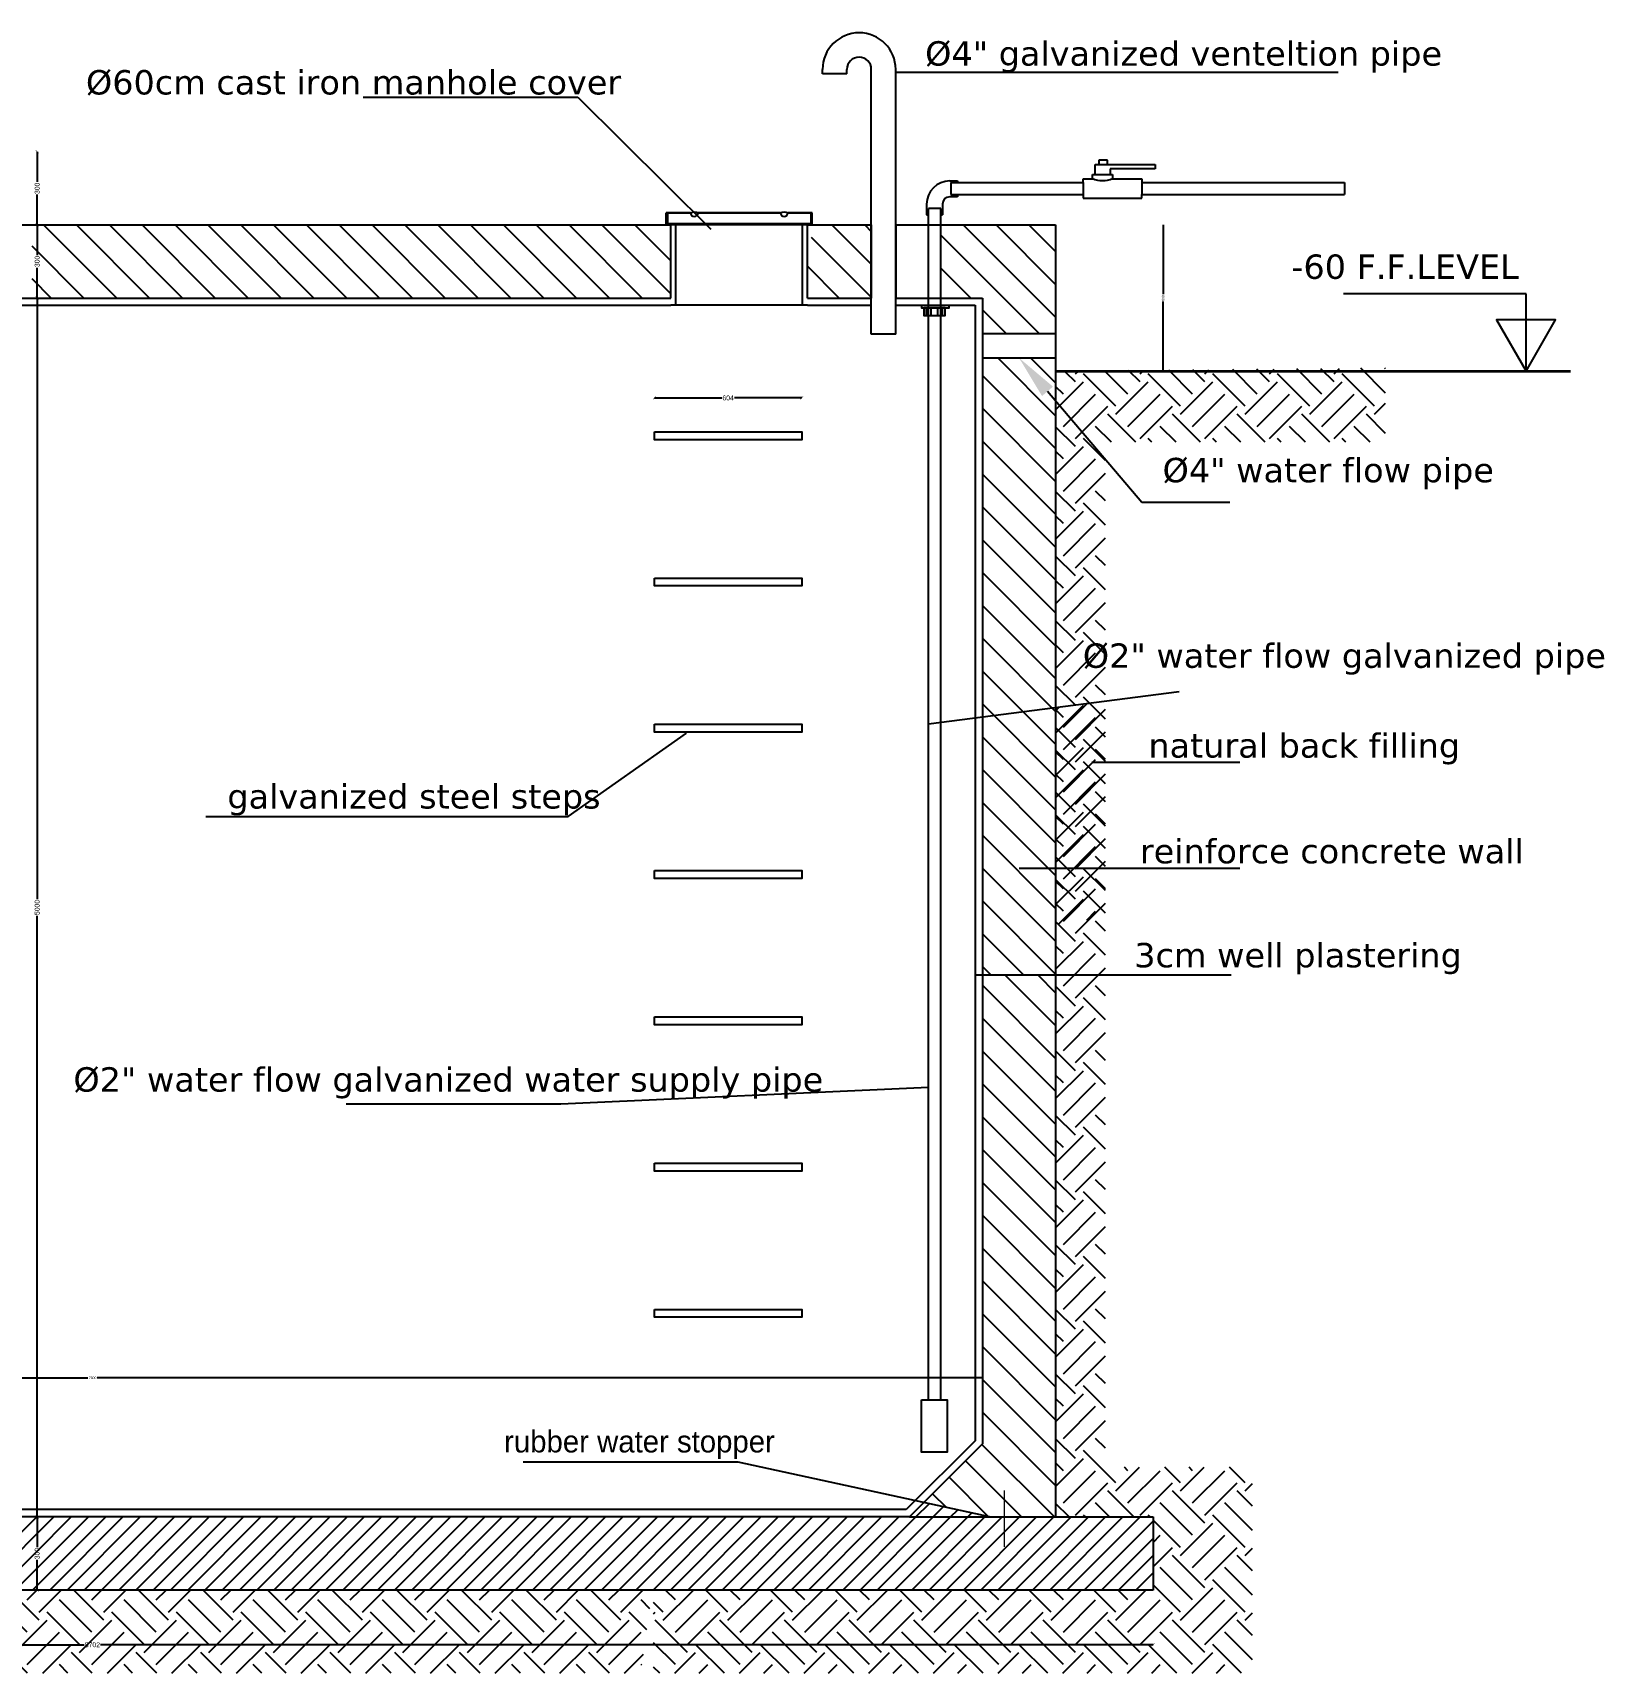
# Model space of a CAD drawing. Header units: millimetres. Extents: x 2969 to 3572, y -1471 to -565.
# Drawn here: x 3507.6 to 3572, y -1470.4 to -1403.1 of the extents above; entities that cross this region are included whole.
import ezdxf
from ezdxf import colors
from ezdxf.entities.mleader import LeaderData, LeaderLine
from ezdxf.enums import TextEntityAlignment as Align
from ezdxf.math import Vec2, Vec3

# ---------------------------------------------------------------- set-up
doc = ezdxf.new("R2010")
doc.units = ezdxf.units.MM
doc.linetypes.add('Hidden', pattern=[71.4375, 47.625, -23.8125])
for name, color, linetype in [('05', 1, 'Continuous'), ('DIM', 4, 'Continuous'), ('H', 8, 'Continuous'), ('HATCH', 8, 'Continuous'), ('SW', 8, 'Continuous'), ('TXT', 7, 'Continuous')]:
    doc.layers.add(name, color=color, linetype=linetype)
doc.layers.add('A-DETL-MLIN', color=7, linetype='Continuous', lineweight=35)
doc.layers.add('WALL', color=7, linetype='Continuous', lineweight=35)
doc.styles.add('ROMANS', font='stylu.ttf')
doc.styles.add('style1-bil', font='arial.ttf')
doc.styles.add('VERDANA', font='verdana.ttf')
doc.dimstyles.new('PLAN DIN', dxfattribs={"dimtxt": 0.1, "dimasz": 0.04, "dimexe": 0.18, "dimexo": 0.0625, "dimgap": 0.04, "dimtad": 0, "dimdec": 0, "dimlfac": 100, "dimzin": 0, "dimdsep": 46, "dimtxsty": 'style1-bil', "dimblk": 'ARCHTICK', "dimcen": 0.09, "dimse1": 1, "dimse2": 1, "dimclrd": 160, "dimclrt": 7, "dimadec": 0, "dimazin": 0, "dimtfac": 1, "dimtdec": 0, "dimtofl": 0, "dimtmove": 2, "dimatfit": 3, "dimfxl": 0.18, "dimtolj": 1, "dimtzin": 0, "dimlwd": 25, "dimarcsym": 0})
doc.dimstyles.new('standard-01', dxfattribs={"dimtxt": 0.2, "dimasz": 0.12, "dimexe": 0.18, "dimexo": 0.0625, "dimgap": 0.04, "dimtad": 0, "dimzin": 0, "dimdsep": 46, "dimtxsty": 'style1-bil', "dimblk": 'ARCHTICK', "dimcen": 0.09, "dimse1": 1, "dimse2": 1, "dimclrd": 160, "dimclrt": 7, "dimadec": 0, "dimazin": 0, "dimtfac": 1, "dimtofl": 0, "dimtmove": 2, "dimatfit": 3, "dimfxl": 1, "dimtolj": 1, "dimtzin": 0, "dimlwd": 25, "dimarcsym": 2})
pattern_1 = [(135, (7179.8227, -2003.4866), (0.6735192, 0.6735192), [])]
pattern_2 = [(45, (6442.47755, -2007.52457), (-0.35355339, 0.35355339), [])]

# ---------------------------------------------------------------- blocks, each defined once
blk = doc.blocks.new('_ARCHTICK')
at = {"color": 0, "linetype": 'ByBlock', "const_width": 0.15}
blk.add_lwpolyline([(-0.5, -0.5), (0.5, 0.5)], dxfattribs=at)
blk = doc.blocks.new('*D20')
at = {"layer": 'Defpoints', "color": 0, "transparency": 16777216}
for p in [(3507.714, -1411.01), (3507.751, -1414.01), (3507.768, -1414.01)]:
    blk.add_point(p, dxfattribs=at)
at = {"layer": 'DIM', "color": 160, "lineweight": 25, "transparency": 16777216}
for p, q in [((3507.751, -1411.01), (3507.751, -1412.249)), ((3507.751, -1414.01), (3507.751, -1412.77))]:
    blk.add_line(p, q, dxfattribs=at)
at = {"layer": 'DIM', "color": 160, "lineweight": 25, "transparency": 16777216, "xscale": 0.12, "yscale": 0.12, "zscale": 0.12}
for p, rotation in [((3507.751, -1411.01), 90), ((3507.751, -1414.01), 270)]:
    blk.add_blockref('_ARCHTICK', p, dxfattribs=dict(at, rotation=rotation))
at = {"layer": 'DIM', "color": 7, "transparency": 16777216, "insert": (3507.751, -1412.51), "char_height": 0.2, "attachment_point": 5, "rotation": 90, "style": 'style1-bil'}
blk.add_mtext('\\A1;300', dxfattribs=at)
blk = doc.blocks.new('*D21')
at = {"layer": 'Defpoints', "color": 0, "transparency": 16777216}
for p in [(3507.768, -1414.01), (3507.751, -1464.01), (3515.317, -1464.01)]:
    blk.add_point(p, dxfattribs=at)
at = {"layer": 'DIM', "color": 160, "lineweight": 25, "transparency": 16777216}
for p, q in [((3507.751, -1414.01), (3507.751, -1438.671)), ((3507.751, -1464.01), (3507.751, -1439.348))]:
    blk.add_line(p, q, dxfattribs=at)
at = {"layer": 'DIM', "color": 160, "lineweight": 25, "transparency": 16777216, "xscale": 0.12, "yscale": 0.12, "zscale": 0.12}
for p, rotation in [((3507.751, -1414.01), 90), ((3507.751, -1464.01), 270)]:
    blk.add_blockref('_ARCHTICK', p, dxfattribs=dict(at, rotation=rotation))
at = {"layer": 'DIM', "color": 7, "transparency": 16777216, "insert": (3507.751, -1439.01), "char_height": 0.2, "attachment_point": 5, "rotation": 90, "style": 'style1-bil'}
blk.add_mtext('\\A1;5000', dxfattribs=at)
blk = doc.blocks.new('*D59')
at = {"layer": 'Defpoints', "color": 0, "transparency": 16777216}
for p in [(3515.317, -1464.01), (3507.751, -1467.01), (3509.392, -1467.01)]:
    blk.add_point(p, dxfattribs=at)
at = {"layer": 'DIM', "color": 160, "lineweight": 25, "transparency": 16777216}
for p, q in [((3507.751, -1464.01), (3507.751, -1465.249)), ((3507.751, -1467.01), (3507.751, -1465.77))]:
    blk.add_line(p, q, dxfattribs=at)
at = {"layer": 'DIM', "color": 160, "lineweight": 25, "transparency": 16777216, "xscale": 0.12, "yscale": 0.12, "zscale": 0.12}
for p, rotation in [((3507.751, -1464.01), 90), ((3507.751, -1467.01), 270)]:
    blk.add_blockref('_ARCHTICK', p, dxfattribs=dict(at, rotation=rotation))
at = {"layer": 'DIM', "color": 7, "transparency": 16777216, "insert": (3507.751, -1465.51), "char_height": 0.2, "attachment_point": 5, "rotation": 90, "style": 'style1-bil'}
blk.add_mtext('\\A1;300', dxfattribs=at)
blk = doc.blocks.new('*D22')
at = {"layer": 'Defpoints', "color": 0, "transparency": 16777216}
for p in [(3466.51, -1467.01), (3553.525, -1467.01), (3466.51, -1469.253)]:
    blk.add_point(p, dxfattribs=at)
at = {"layer": 'DIM', "color": 160, "lineweight": 25, "transparency": 16777216}
for p, q in [((3466.51, -1469.253), (3509.679, -1469.253)), ((3553.525, -1469.253), (3510.355, -1469.253))]:
    blk.add_line(p, q, dxfattribs=at)
at = {"layer": 'DIM', "color": 160, "lineweight": 25, "transparency": 16777216, "xscale": 0.12, "yscale": 0.12, "zscale": 0.12, "rotation": 180}
blk.add_blockref('_ARCHTICK', (3466.51, -1469.253), dxfattribs=at)
at = {"layer": 'DIM', "color": 160, "lineweight": 25, "transparency": 16777216, "xscale": 0.12, "yscale": 0.12, "zscale": 0.12}
blk.add_blockref('_ARCHTICK', (3553.525, -1469.253), dxfattribs=at)
at = {"layer": 'DIM', "color": 7, "transparency": 16777216, "insert": (3510.017, -1469.253), "char_height": 0.2, "attachment_point": 5, "style": 'style1-bil'}
blk.add_mtext('\\A1;8702', dxfattribs=at)
blk = doc.blocks.new('*D23')
at = {"layer": 'Defpoints', "color": 0, "transparency": 16777216}
for p in [(3533.074, -1418.109), (3533.074, -1419.496), (3539.109, -1419.496)]:
    blk.add_point(p, dxfattribs=at)
at = {"layer": 'DIM', "color": 160, "lineweight": 25, "transparency": 16777216}
for p, q in [((3533.074, -1418.109), (3535.83, -1418.109)), ((3539.109, -1418.109), (3536.352, -1418.109))]:
    blk.add_line(p, q, dxfattribs=at)
at = {"layer": 'DIM', "color": 160, "lineweight": 25, "transparency": 16777216, "xscale": 0.12, "yscale": 0.12, "zscale": 0.12, "rotation": 180}
blk.add_blockref('_ARCHTICK', (3533.074, -1418.109), dxfattribs=at)
at = {"layer": 'DIM', "color": 160, "lineweight": 25, "transparency": 16777216, "xscale": 0.12, "yscale": 0.12, "zscale": 0.12}
blk.add_blockref('_ARCHTICK', (3539.109, -1418.109), dxfattribs=at)
at = {"layer": 'DIM', "color": 7, "transparency": 16777216, "insert": (3536.091, -1418.109), "char_height": 0.2, "attachment_point": 5, "style": 'style1-bil'}
blk.add_mtext('\\A1;604', dxfattribs=at)
blk = doc.blocks.new('*D24')
at = {"layer": 'Defpoints', "color": 0, "transparency": 16777216}
for p in [(3511.096, -1408.01), (3507.751, -1411.01), (3511.096, -1411.01)]:
    blk.add_point(p, dxfattribs=at)
at = {"layer": 'DIM', "color": 160, "lineweight": 25, "transparency": 16777216}
for p, q in [((3507.751, -1408.01), (3507.751, -1409.249)), ((3507.751, -1411.01), (3507.751, -1409.77))]:
    blk.add_line(p, q, dxfattribs=at)
at = {"layer": 'DIM', "color": 160, "lineweight": 25, "transparency": 16777216, "xscale": 0.12, "yscale": 0.12, "zscale": 0.12}
for p, rotation in [((3507.751, -1408.01), 90), ((3507.751, -1411.01), 270)]:
    blk.add_blockref('_ARCHTICK', p, dxfattribs=dict(at, rotation=rotation))
at = {"layer": 'DIM', "color": 7, "transparency": 16777216, "insert": (3507.751, -1409.51), "char_height": 0.2, "attachment_point": 5, "rotation": 90, "style": 'style1-bil'}
blk.add_mtext('\\A1;300', dxfattribs=at)
blk = doc.blocks.new('*D62')
at = {"layer": 'Defpoints', "color": 0, "transparency": 16777216}
for p in [(3549.525, -1411.01), (3549.525, -1417.01), (3553.932, -1417.01)]:
    blk.add_point(p, dxfattribs=at)
at = {"layer": 'WALL', "color": 160, "lineweight": 25, "transparency": 16777216}
for p, q in [((3553.932, -1411.01), (3553.932, -1413.859)), ((3553.932, -1417.01), (3553.932, -1414.16))]:
    blk.add_line(p, q, dxfattribs=at)
at = {"layer": 'WALL', "color": 160, "lineweight": 25, "transparency": 16777216, "xscale": 0.04, "yscale": 0.04, "zscale": 0.04}
for p, rotation in [((3553.932, -1411.01), 90), ((3553.932, -1417.01), 270)]:
    blk.add_blockref('_ARCHTICK', p, dxfattribs=dict(at, rotation=rotation))
at = {"layer": 'WALL', "color": 7, "transparency": 16777216, "insert": (3553.932, -1414.01), "char_height": 0.1, "attachment_point": 5, "rotation": 90, "style": 'style1-bil'}
blk.add_mtext('\\A1;600', dxfattribs=at)
blk = doc.blocks.new('*D85')
at = {"layer": 'A-DETL-MLIN', "color": 160, "lineweight": 25, "transparency": 16777216}
for p, q in [((3473.525, -1458.305), (3509.836, -1458.305)), ((3546.525, -1458.305), (3510.214, -1458.305))]:
    blk.add_line(p, q, dxfattribs=at)
at = {"layer": 'Defpoints', "color": 0, "transparency": 16777216}
for p in [(3473.525, -1454.452), (3546.525, -1454.452), (3546.525, -1458.305)]:
    blk.add_point(p, dxfattribs=at)
at = {"layer": 'A-DETL-MLIN', "color": 160, "lineweight": 25, "transparency": 16777216, "xscale": 0.04, "yscale": 0.04, "zscale": 0.04, "rotation": 180}
blk.add_blockref('_ARCHTICK', (3473.525, -1458.305), dxfattribs=at)
at = {"layer": 'A-DETL-MLIN', "color": 160, "lineweight": 25, "transparency": 16777216, "xscale": 0.04, "yscale": 0.04, "zscale": 0.04}
blk.add_blockref('_ARCHTICK', (3546.525, -1458.305), dxfattribs=at)
at = {"layer": 'A-DETL-MLIN', "color": 7, "transparency": 16777216, "insert": (3510.025, -1458.305), "char_height": 0.1, "attachment_point": 5, "style": 'style1-bil'}
blk.add_mtext('\\A1;7300', dxfattribs=at)

msp = doc.modelspace()

# ---------------------------------------------------------------- hatches: boundary and pattern name
at = {"layer": 'H', "linetype": 'Hidden'}
h = msp.add_hatch(dxfattribs=at)
h.set_pattern_fill('EARTH', color=256, scale=7.5, angle=45, style=0)
h.set_pattern_definition([(45, (6239.1098, -2016.3986), (2e-16, 2.6516504), [1.875, -1.875]), (45, (6238.6126, -2015.9014), (2e-16, 2.6516504), [1.875, -1.875]), (45, (6238.1154, -2015.4042), (2e-16, 2.6516504), [1.875, -1.875]), (135, (6238.1154, -2015.0727), (-2.6516504, 4e-16), [1.875, -1.875]), (135, (6238.6126, -2014.5755), (-2.6516504, 4e-16), [1.875, -1.875]), (135, (6239.1098, -2014.0784), (-2.6516504, 4e-16), [1.875, -1.875])])
h.paths.add_polyline_path([(3551.571, -1419.93), (3563.06, -1419.93), (3563.06, -1416.884), (3549.997, -1417.01), (3549.525, -1417.438), (3549.525, -1417.218), (3549.525, -1417.01), (3549.525, -1419.145), (3549.525, -1419.607), (3549.525, -1419.884), (3549.525, -1439.697), (3551.571, -1439.433)])
h = msp.add_hatch(dxfattribs=at)
h.set_pattern_fill('EARTH', color=256, scale=7.5, angle=45, style=0)
h.set_pattern_definition([(135, (780.9398, -2007.5246), (-2e-16, 2.6516504), [1.875, -1.875]), (135, (781.437, -2007.0274), (-2e-16, 2.6516504), [1.875, -1.875]), (135, (781.9342, -2006.5302), (-2e-16, 2.6516504), [1.875, -1.875]), (45, (781.9342, -2006.1987), (2.6516504, 4e-16), [1.875, -1.875]), (45, (781.437, -2005.7016), (2.6516504, 4e-16), [1.875, -1.875]), (45, (780.9398, -2005.2044), (2.6516504, 4e-16), [1.875, -1.875])])
h.paths.add_polyline_path([(3468.479, -1430.559), (3470.525, -1430.823), (3470.525, -1437.392), (3468.479, -1437.392)])
h.paths.add_polyline_path([(3470.525, -1441.775), (3468.479, -1441.775), (3468.479, -1437.392), (3470.525, -1437.392)])
h.paths.add_polyline_path([(3468.479, -1441.775), (3470.525, -1441.775), (3470.525, -1464.01), (3466.525, -1464.01), (3466.525, -1467.01), (3470.525, -1467.01), (3532.996, -1467.01), (3532.508, -1470.418), (3462.453, -1470.418), (3462.453, -1461.969), (3468.479, -1461.969)])
h = msp.add_hatch(dxfattribs=at)
h.set_pattern_fill('EARTH', color=256, scale=7.5, angle=45, style=0)
h.set_pattern_definition([(45, (6239.1098, -2007.5246), (2e-16, 2.6516504), [1.875, -1.875]), (45, (6238.6126, -2007.0274), (2e-16, 2.6516504), [1.875, -1.875]), (45, (6238.1154, -2006.5302), (2e-16, 2.6516504), [1.875, -1.875]), (135, (6238.1154, -2006.1987), (-2.6516504, 4e-16), [1.875, -1.875]), (135, (6238.6126, -2005.7016), (-2.6516504, 4e-16), [1.875, -1.875]), (135, (6239.1098, -2005.2044), (-2.6516504, 4e-16), [1.875, -1.875])])
h.paths.add_polyline_path([(3551.571, -1430.559), (3549.525, -1430.823), (3549.525, -1437.392), (3551.571, -1437.392)])
h.paths.add_polyline_path([(3549.525, -1441.775), (3551.571, -1441.775), (3551.571, -1437.392), (3549.525, -1437.392)])
h.paths.add_polyline_path([(3551.571, -1441.775), (3549.525, -1441.775), (3549.525, -1464.01), (3553.525, -1464.01), (3553.525, -1467.01), (3549.525, -1467.01), (3533.035, -1467.01), (3533.035, -1470.418), (3557.597, -1470.418), (3557.597, -1461.969), (3551.571, -1461.969)])
at = {"layer": 'HATCH'}
h = msp.add_hatch(dxfattribs=at)
h.set_pattern_fill('ANSI31', color=256, scale=0.3, style=0)
h.set_pattern_definition(pattern_1)
h.paths.add_polyline_path([(3506.176, -1413.592), (3506.176, -1411.427), (3507.526, -1411.427), (3507.526, -1413.592)], flags=16)
h.paths.add_polyline_path([(3470.525, -1411.01), (3470.525, -1420.01), (3473.525, -1420.01), (3473.525, -1414.01), (3533.745, -1414.01), (3533.745, -1411.51), (3533.545, -1411.51), (3533.545, -1411.01)])
h = msp.add_hatch(dxfattribs=at)
h.set_pattern_fill('ANSI31', color=256, scale=0.3, style=0)
h.set_pattern_definition(pattern_1)
h.paths.add_polyline_path([(3541.965, -1411.01), (3539.545, -1411.01), (3539.545, -1411.51), (3539.345, -1411.51), (3539.345, -1414.01), (3541.965, -1414.01)])
h = msp.add_hatch(dxfattribs=at)
h.set_pattern_fill('ANSI31', color=256, scale=0.3, style=0)
h.set_pattern_definition(pattern_1)
h.paths.add_polyline_path([(3546.525, -1414.01), (3546.525, -1415.467), (3549.525, -1415.467), (3549.525, -1411.01), (3544.885, -1411.01), (3544.885, -1411.071), (3544.816, -1411.071), (3544.816, -1414.01)])
h = msp.add_hatch(dxfattribs=at)
h.set_pattern_fill('ANSI31', color=256, scale=0.3, style=0)
h.set_pattern_definition(pattern_1)
h.paths.add_polyline_path([(3549.525, -1416.467), (3546.525, -1416.467), (3546.525, -1441.775), (3549.525, -1441.775)])
h = msp.add_hatch(dxfattribs=at)
h.set_pattern_fill('ANSI31', color=256, scale=0.3, style=0)
h.set_pattern_definition([(135, (3812.4674, -1456.2507), (0.6735192, 0.6735192), [])])
h.paths.add_polyline_path([(3549.525, -1441.775), (3546.525, -1441.775), (3546.525, -1461.01), (3544.123, -1463.411), (3546.864, -1464.01), (3549.525, -1464.01)])
at = {"layer": 'SW'}
h = msp.add_hatch(dxfattribs=at)
h.set_pattern_fill('ANSI31', color=256, scale=4, style=0)
h.set_pattern_definition(pattern_2)
h.paths.add_polyline_path([(3544.123, -1463.411), (3543.525, -1464.01), (3546.864, -1464.01)])
h = msp.add_hatch(dxfattribs=at)
h.set_pattern_fill('ANSI31', color=256, scale=4, style=0)
h.set_pattern_definition(pattern_2)
h.paths.add_polyline_path([(3549.525, -1467.01), (3553.525, -1467.01), (3553.525, -1464.01), (3549.525, -1464.01), (3543.525, -1464.01), (3476.525, -1464.01), (3470.525, -1464.01), (3466.51, -1464.01), (3466.51, -1467.01), (3470.525, -1467.01)])
h.paths.add_polyline_path([(3507.958, -1465.792), (3507.958, -1465.226), (3507.546, -1465.226), (3507.546, -1465.792)], flags=24)

# ---------------------------------------------------------------- linework, layer by layer
at = {"layer": '05'}
for p, q in [((3533.545, -1411.01), (3533.545, -1410.51)), ((3534.545, -1410.51), (3533.545, -1410.51)), ((3538.235, -1410.51), (3534.855, -1410.51)), ((3539.545, -1411.01), (3539.545, -1410.51)), ((3544.816, -1410.335), (3544.316, -1410.335)), ((3470.525, -1411.01), (3533.745, -1411.01)), ((3533.745, -1411.01), (3533.545, -1411.01)), ((3533.745, -1414.01), (3533.745, -1411.01)), ((3533.745, -1411.01), (3533.745, -1411.01)), ((3533.946, -1411.01), (3533.745, -1411.01)), ((3539.345, -1414.01), (3539.345, -1411.01)), ((3539.345, -1411.01), (3541.965, -1411.01)), ((3539.345, -1411.01), (3539.345, -1411.01)), ((3539.545, -1411.01), (3539.345, -1411.01)), ((3542.965, -1411.01), (3549.525, -1411.01)), ((3549.525, -1411.01), (3549.525, -1464.01)), ((3473.525, -1414.01), (3533.745, -1414.01)), ((3539.345, -1414.01), (3541.965, -1414.01)), ((3542.965, -1414.01), (3546.525, -1414.01)), ((3546.525, -1414.01), (3546.525, -1461.01)), ((3546.525, -1461.01), (3543.525, -1464.01)), ((3543.525, -1464.01), (3476.525, -1464.01)), ((3549.525, -1464.01), (3553.525, -1464.01)), ((3553.525, -1464.01), (3553.525, -1467.01)), ((3549.525, -1467.01), (3470.525, -1467.01)), ((3553.525, -1467.01), (3549.525, -1467.01))]:
    msp.add_line(p, q, dxfattribs=at)
for points in [[(3538.545, -1410.51), (3539.479, -1410.51), (3539.479, -1410.966), (3533.623, -1410.966), (3533.623, -1410.51), (3534.545, -1410.51)], [(3534.855, -1410.51), (3538.235, -1410.51)]]:
    msp.add_lwpolyline(points, dxfattribs=at)
at = {"layer": '05', "const_width": 0.05}
msp.add_lwpolyline([(3547.423, -1462.92), (3547.423, -1465.24)], dxfattribs=at)
at = {"layer": '05'}
for centre, radius, start, end in [((3534.7, -1410.51), 0.155, 180, 0), ((3534.71, -1410.803), 0.309, 59.98344, 119.27911), ((3538.39, -1410.51), 0.155, 180, 0), ((3538.392, -1410.803), 0.309, 60.72089, 120.01656)]:
    msp.add_arc(centre, radius, start, end, dxfattribs=at)
at = {"layer": 'H', "linetype": 'Hidden'}
for p, q in [((3561.113, -1404.755), (3542.965, -1404.755)), ((3521.124, -1405.775), (3529.926, -1405.775)), ((3529.926, -1405.775), (3535.382, -1411.188)), ((3529.532, -1435.275), (3534.391, -1431.865)), ((3551.014, -1433.055), (3557.074, -1433.055)), ((3514.674, -1435.275), (3529.532, -1435.275)), ((3548.025, -1437.392), (3557.074, -1437.392)), ((3546.225, -1441.775), (3556.721, -1441.775)), ((3529.226, -1447.058), (3544.316, -1446.374)), ((3520.424, -1447.058), (3529.226, -1447.058)), ((3527.683, -1461.743), (3536.486, -1461.743)), ((3536.486, -1461.743), (3546.864, -1464.01))]:
    msp.add_line(p, q, dxfattribs=at)
at = {"layer": 'HATCH'}
for p, q in [((3568.818, -1413.833), (3561.334, -1413.833)), ((3568.818, -1417.01), (3568.818, -1413.833)), ((3554.596, -1430.169), (3544.316, -1431.494))]:
    msp.add_line(p, q, dxfattribs=at)
msp.add_lwpolyline([(3568.818, -1417.01), (3570.03, -1414.909), (3567.605, -1414.909)], close=True, dxfattribs=at)
at = {"layer": 'SW'}
for p, q in [((3539.965, -1404.816), (3539.965, -1404.632)), ((3540.965, -1404.816), (3539.965, -1404.816)), ((3540.965, -1404.816), (3540.965, -1404.632)), ((3541.965, -1415.494), (3541.965, -1404.632)), ((3542.965, -1415.494), (3542.965, -1404.632)), ((3551.033, -1409.115), (3551.033, -1408.941)), ((3551.033, -1408.941), (3551.857, -1408.941)), ((3551.149, -1408.941), (3551.149, -1408.529)), ((3551.149, -1408.529), (3553.602, -1408.529)), ((3551.65, -1408.351), (3551.295, -1408.351)), ((3551.295, -1408.351), (3551.295, -1408.529)), ((3551.65, -1408.529), (3551.65, -1408.351)), ((3553.602, -1408.716), (3551.755, -1408.716)), ((3551.755, -1408.716), (3551.755, -1408.941)), ((3551.857, -1408.941), (3551.857, -1409.115)), ((3553.602, -1408.529), (3553.602, -1408.716)), ((3545.185, -1409.208), (3545.5, -1409.208)), ((3545.224, -1409.268), (3545.563, -1409.268)), ((3545.224, -1409.268), (3545.224, -1409.768)), ((3545.5, -1409.208), (3545.5, -1409.268)), ((3545.5, -1409.268), (3550.656, -1409.268)), ((3550.656, -1409.115), (3551.033, -1409.115)), ((3550.656, -1409.268), (3550.656, -1409.115)), ((3550.656, -1409.268), (3550.656, -1409.768)), ((3551.857, -1409.115), (3553.058, -1409.115)), ((3553.058, -1409.115), (3553.058, -1409.268)), ((3553.058, -1409.268), (3561.368, -1409.268)), ((3553.058, -1409.268), (3553.058, -1409.768)), ((3561.368, -1409.268), (3561.368, -1409.768)), ((3544.235, -1410.158), (3544.233, -1410.592)), ((3544.885, -1410.158), (3544.885, -1410.592)), ((3545.5, -1409.858), (3545.185, -1409.858)), ((3545.224, -1409.768), (3545.563, -1409.768)), ((3545.5, -1409.768), (3550.656, -1409.768)), ((3545.5, -1409.768), (3545.5, -1409.858)), ((3550.656, -1409.768), (3550.656, -1409.921)), ((3550.656, -1409.921), (3551.033, -1409.921)), ((3551.033, -1409.921), (3553.058, -1409.921)), ((3553.058, -1409.768), (3561.368, -1409.768)), ((3553.058, -1409.921), (3553.058, -1409.768)), ((3539.545, -1410.51), (3538.545, -1410.51)), ((3544.233, -1410.592), (3544.316, -1410.592)), ((3544.316, -1459.248), (3544.316, -1410.335)), ((3544.816, -1459.248), (3544.816, -1410.335)), ((3544.816, -1410.592), (3544.885, -1410.592)), ((3539.345, -1411.01), (3533.745, -1411.01)), ((3533.946, -1414.31), (3533.946, -1411.01)), ((3539.144, -1414.31), (3539.144, -1411.01)), ((3541.965, -1411.01), (3541.965, -1414.01)), ((3542.965, -1411.01), (3542.965, -1414.01)), ((3473.825, -1414.31), (3533.745, -1414.31)), ((3539.345, -1414.31), (3533.745, -1414.31)), ((3539.345, -1414.31), (3541.965, -1414.31)), ((3542.965, -1414.31), (3546.225, -1414.31)), ((3546.225, -1414.31), (3546.225, -1460.885)), ((3544.222, -1414.725), (3544.222, -1414.41)), ((3544.421, -1414.725), (3544.421, -1414.41)), ((3544.691, -1414.725), (3544.691, -1414.41)), ((3544.891, -1414.725), (3544.891, -1414.41)), ((3542.965, -1415.494), (3541.965, -1415.494)), ((3546.525, -1415.467), (3549.525, -1415.467)), ((3546.525, -1415.467), (3546.525, -1416.467)), ((3549.525, -1415.467), (3549.525, -1416.467)), ((3546.525, -1416.467), (3549.525, -1416.467)), ((3546.225, -1460.885), (3543.401, -1463.71)), ((3543.401, -1463.71), (3476.649, -1463.71)), ((3543.525, -1464.01), (3549.525, -1464.01))]:
    msp.add_line(p, q, dxfattribs=at)
at = {"layer": 'SW', "const_width": 0.02}
msp.add_lwpolyline([(3543.856, -1414.31), (3545.334, -1414.31)], dxfattribs=at)
at = {"layer": 'SW'}
for points in [[(3544.017, -1414.317), (3544.017, -1414.41), (3545.161, -1414.41), (3545.161, -1414.317)], [(3544.113, -1414.41), (3544.113, -1414.725), (3545, -1414.725), (3545, -1414.41)], [(3533.074, -1419.496), (3539.109, -1419.496), (3539.109, -1419.821), (3533.074, -1419.821)], [(3533.074, -1425.496), (3539.109, -1425.496), (3539.109, -1425.821), (3533.074, -1425.821)], [(3533.074, -1431.496), (3539.109, -1431.496), (3539.109, -1431.821), (3533.074, -1431.821)], [(3533.074, -1437.496), (3539.109, -1437.496), (3539.109, -1437.821), (3533.074, -1437.821)], [(3533.074, -1443.496), (3539.109, -1443.496), (3539.109, -1443.821), (3533.074, -1443.821)], [(3533.074, -1449.496), (3539.109, -1449.496), (3539.109, -1449.821), (3533.074, -1449.821)], [(3533.074, -1455.496), (3539.109, -1455.496), (3539.109, -1455.821), (3533.074, -1455.821)], [(3544.017, -1459.205), (3545.073, -1459.205), (3545.073, -1461.352), (3544.017, -1461.352)]]:
    msp.add_lwpolyline(points, close=True, dxfattribs=at)
for centre, radius, start, end in [((3541.465, -1404.632), 1.5, 0, 180), ((3541.465, -1404.632), 0.5, 0, 180), ((3545.185, -1410.158), 0.95, 90, 180), ((3551.445, -1408.037), 1.153, 249.06598, 290.93402), ((3545.185, -1410.158), 0.3, 90, 180)]:
    msp.add_arc(centre, radius, start, end, dxfattribs=at)
at = {"layer": 'WALL'}
msp.add_lwpolyline([(3549.525, -1417.01), (3570.647, -1417.01)], dxfattribs=at)

# ---------------------------------------------------------------- texts
at = {"layer": 'TXT'}
for s, height, style, p in [('%%c4" galvanized venteltion pipe', 1, 'VERDANA', (3544.172, -1403.977)), ('%%c60cm cast iron manhole cover', 1, 'VERDANA', (3509.751, -1405.161)), ('%%c4" water flow pipe', 1, 'VERDANA', (3553.91, -1421.068)), ('%%c2" water flow galvanized pipe', 1, 'VERDANA', (3550.64, -1428.679)), ('natural back filling', 1, 'VERDANA', (3553.332, -1432.362)), ('galvanized steel steps', 1, 'VERDANA', (3515.553, -1434.451)), ('reinforce concrete wall', 1, 'VERDANA', (3552.982, -1436.699)), ('3cm well plastering', 1, 'VERDANA', (3552.749, -1440.965)), ('%%c2" water flow galvanized water supply pipe', 1, 'VERDANA', (3509.237, -1446.063)), ('rubber water stopper', 0.9, 'ROMANS', (3526.904, -1460.914))]:
    msp.add_text(s, height=height, dxfattribs=dict(at, style=style)).set_placement(p, align=Align.MIDDLE_LEFT)
at = {"layer": 'TXT', "style": 'VERDANA'}
msp.add_text('-60 F.F.LEVEL', height=1, dxfattribs=at).set_placement((3559.193, -1413.224))

# ---------------------------------------------------------------- dimensions: what is measured, and where the dimension line sits
at = {"layer": 'A-DETL-MLIN'}
dim = msp.add_linear_dim(base=(3546.525, -1458.305), p1=(3473.525, -1454.452), p2=(3546.525, -1454.452), dimstyle='PLAN DIN', dxfattribs=at)
dim.commit()
dim.dimension.update_dxf_attribs({"geometry": '*D85', "text_midpoint": (3510.025, -1458.305)})
at = {"layer": 'DIM'}
for base, p1, p2, picture, middle in [((3507.751, -1411.01), (3511.096, -1408.01), (3511.096, -1411.01), '*D24', (3507.751, -1409.51)), ((3507.751, -1414.01), (3507.714, -1411.01), (3507.768, -1414.01), '*D20', (3507.751, -1412.51)), ((3507.751, -1464.01), (3507.768, -1414.01), (3515.317, -1464.01), '*D21', (3507.751, -1439.01)), ((3507.751, -1467.01), (3515.317, -1464.01), (3509.392, -1467.01), '*D59', (3507.751, -1465.51))]:
    dim = msp.add_linear_dim(base=base, p1=p1, p2=p2, angle=90, dimstyle='standard-01', override={"dimdec": 0, "dimlfac": 100}, dxfattribs=at)
    dim.commit()
    dim.dimension.update_dxf_attribs({"geometry": picture, "text_midpoint": middle})
for base, p1, p2, picture, middle in [((3533.0735, -1418.109), (3539.1087, -1419.496), (3533.0735, -1419.496), '*D23', (3536.0911, -1418.109)), ((3466.5096, -1469.2528), (3553.5248, -1467.0096), (3466.5096, -1467.0096), '*D22', (3510.0172, -1469.2528))]:
    dim = msp.add_linear_dim(base=base, p1=p1, p2=p2, dimstyle='standard-01', override={"dimdec": 0, "dimlfac": 100}, dxfattribs=at)
    dim.commit()
    dim.dimension.update_dxf_attribs({"geometry": picture, "text_midpoint": middle})
at = {"layer": 'WALL'}
dim = msp.add_linear_dim(base=(3553.932, -1417.01), p1=(3549.525, -1411.01), p2=(3549.525, -1417.01), angle=90, dimstyle='PLAN DIN', dxfattribs=at)
dim.commit()
dim.dimension.update_dxf_attribs({"geometry": '*D62', "text_midpoint": (3553.932, -1414.01)})

# ---------------------------------------------------------------- leaders
at = {"layer": 'A-DETL-MLIN'}
ml = msp.add_multileader_mtext('Standard', dxfattribs=at)
ml.set_content('', color=256)
ml.set_leader_properties()
ml.build(insert=Vec2(0, 0))
ml.multileader.update_dxf_attribs({"text_right_attachment_type": 6, "dogleg_length": 0.36, "arrow_head_size": 1.8})
ctx = ml.context
ctx.base_point, ctx.char_height, ctx.arrow_head_size, ctx.landing_gap_size, ctx.plane_origin = Vec3(3556.663, -1422.387), 1.8, 1.8, 0.9, Vec3(3548.025, -1416.467)
ctx.right_attachment = 6
notes = []
notes.append((ctx, [(0, (1, 1, 0), (3553.063, -1422.387), (1, 0), 3.6, [(0, [(3548.025, -1416.467)], 0, [])])]))
ctx.mtext.insert, ctx.mtext.flow_direction = Vec3(3557.563, -1421.487), 5
for ctx, leaders in notes:
    for number, flags, end, landing, length, lines in leaders:
        leader = LeaderData()
        leader.index, (leader.has_last_leader_line, leader.has_dogleg_vector, leader.attachment_direction) = number, flags
        leader.last_leader_point, leader.dogleg_vector, leader.dogleg_length = Vec3(end), Vec3(landing), length
        for number, points, colour, breaks in lines:
            line = LeaderLine()
            line.index, line.vertices, line.color, line.breaks = number, Vec3.list(points), colors.encode_raw_color(colour), breaks
            leader.lines.append(line)
        ctx.leaders.append(leader)

doc.saveas('drawing.dxf')
